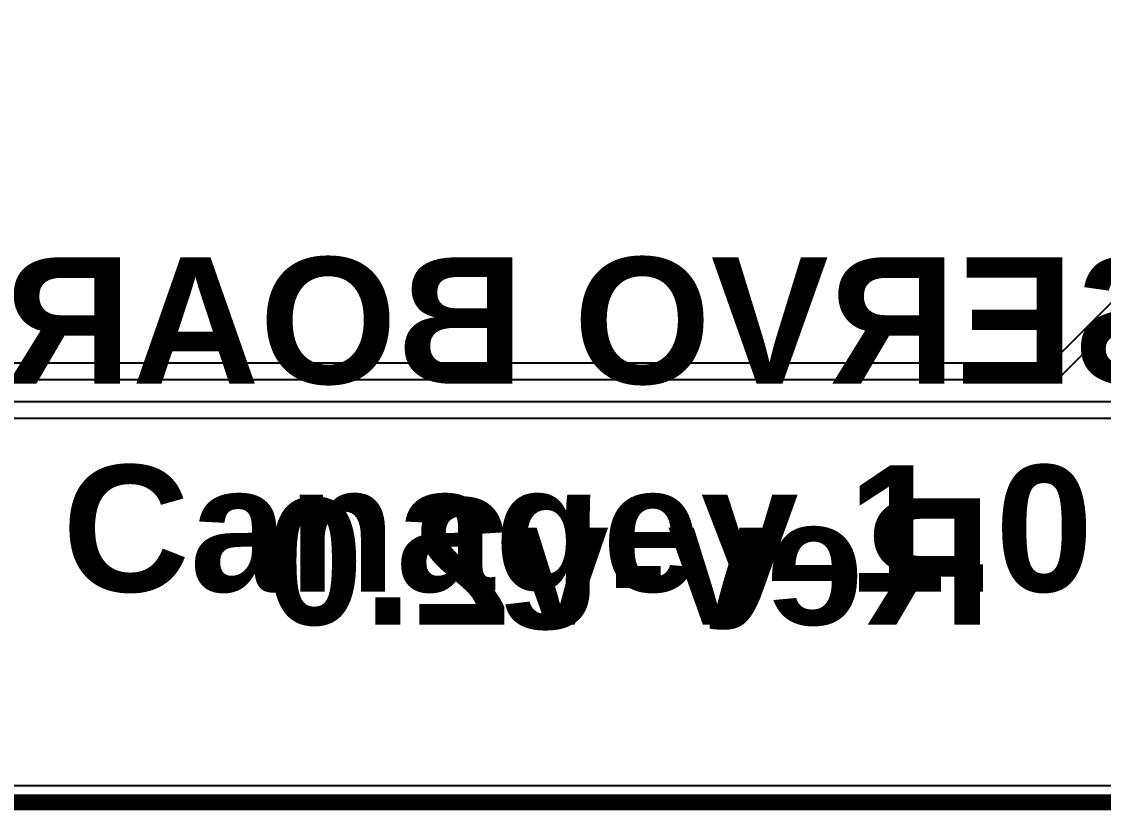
# Model space of a CAD drawing. Header units: inches. Extents: x 0 to 5379, y 0 to 5429.
# Drawn here: x 305.33 to 330.98, y -0.19 to 18.53 of the extents above; entities that cross this region are included whole.
import ezdxf

# ---------------------------------------------------------------- set-up
doc = ezdxf.new("R2010")
doc.units = ezdxf.units.IN
for name, color, linetype in [('Board Outline', 216, 'Continuous'), ('Bottom Layer', 5, 'Continuous'), ('Bottom Overlay', 54, 'Continuous'), ('GND01', 16, 'Continuous'), ('GND02', 76, 'Continuous'), ('PWR', 156, 'Continuous'), ('SIG 01', 90, 'Continuous'), ('Top Layer', 1, 'Continuous'), ('Top Overlay', 2, 'Continuous')]:
    doc.layers.add(name, color=color, linetype=linetype)
doc.styles.add('Arial_Bold', font='', dxfattribs={"height": 0.2})
doc.styles.get('Arial_Bold').set_extended_font_data('Arial', bold=True)

msp = doc.modelspace()

# ---------------------------------------------------------------- linework, layer by layer
at = {"layer": 'Board Outline'}
msp.add_lwpolyline([(0, 0, 0.381, 0.381, 0), (350, 0, 0.381, 0.381, 0)], format="xyseb", dxfattribs=at)
at = {"layer": 'Bottom Layer'}
msp.add_line((340.329, 0.388), (207.688, 0.388), dxfattribs=at)
at = {"layer": 'GND01'}
msp.add_line((349.612, 0.388), (0.388, 0.388), dxfattribs=at)
at = {"layer": 'GND02'}
msp.add_line((349.612, 0.388), (0.388, 0.388), dxfattribs=at)
at = {"layer": 'PWR'}
for p, q in [((337.838, 18.525), (329.734, 10.421)), ((329.895, 10.033), (338.226, 18.364)), ((329.734, 10.421), (285.757, 10.421)), ((285.369, 10.033), (329.895, 10.033)), ((349.612, 0.388), (0.388, 0.388))]:
    msp.add_line(p, q, dxfattribs=at)
at = {"layer": 'SIG 01'}
for p, q in [((332.706, 9.507), (298.269, 9.507)), ((298.269, 9.118), (332.867, 9.118)), ((349.612, 0.388), (0.388, 0.388))]:
    msp.add_line(p, q, dxfattribs=at)
at = {"layer": 'Top Layer'}
msp.add_line((340.329, 0.388), (248.417, 0.388), dxfattribs=at)

# ---------------------------------------------------------------- texts
at = {"layer": 'Bottom Overlay', "style": 'Arial_Bold', "text_generation_flag": 2}
for s, p in [('SERVO BOARD', (333.083, 9.932)), ('Rev-v2.0', (328.335, 4.217))]:
    msp.add_text(s, height=3, dxfattribs=at).set_placement(p)
at = {"layer": 'Top Overlay', "style": 'Arial_Bold'}
msp.add_text('Canagey 1.0', height=3, rotation=360, dxfattribs=at).set_placement((306.288, 5))

doc.saveas('drawing.dxf')
